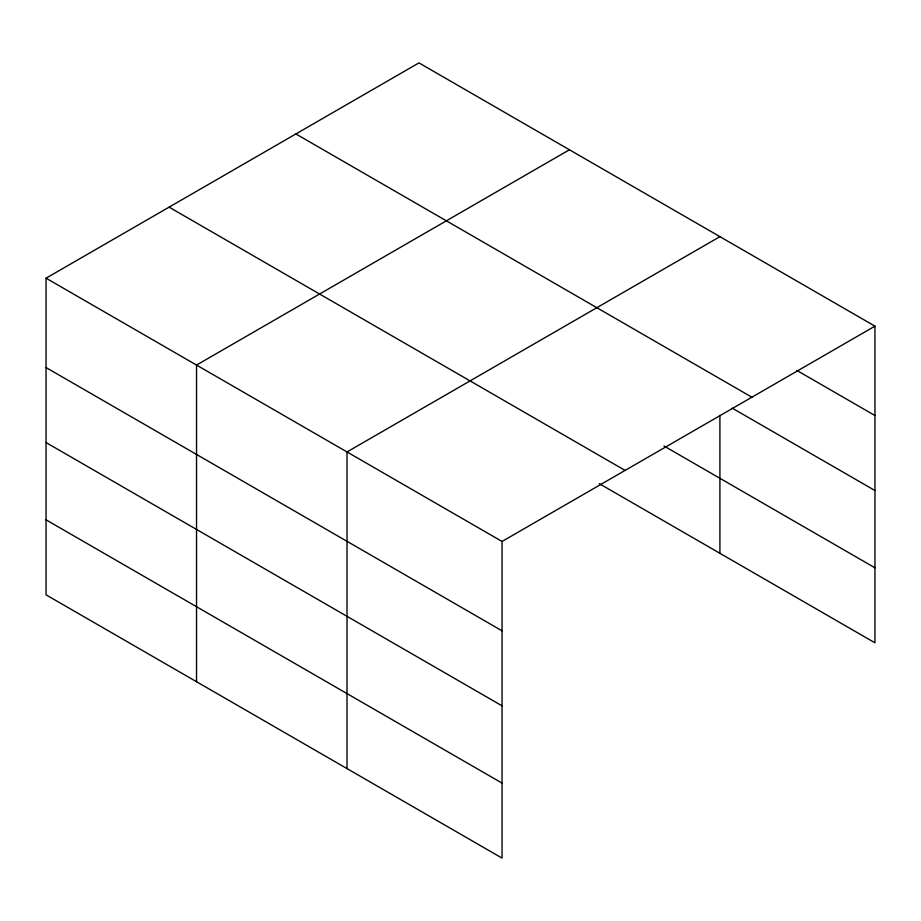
<?xml version="1.0" encoding="UTF-8"?>
<svg xmlns="http://www.w3.org/2000/svg" width="921" height="921" viewBox="0 0 921 921"><rect width="100%" height="100%" fill="white"/><g stroke="black" fill="none" stroke-linecap="round" stroke-linejoin="round"><path stroke-width="1.38" d="M502.049 705.831L502.049 541.456L46.05 278.188L46.05 594.839L502.049 858.107L502.049 705.831L46.05 442.564M599.283 483.652L874.95 642.812L874.95 326.161L418.951 62.893L46.05 278.188M569.431 149.778L196.53 365.073L196.53 681.713M719.911 236.651L347.01 451.946L347.01 768.586M502.049 541.456L874.95 326.161M796.815 370.415L874.95 415.532M295.894 133.948L751.893 397.216M732.31 408.187L874.95 490.536M663.949 445.983L874.95 567.808M169.107 207.144L625.106 470.412M46.05 367.56L502.049 630.827M46.05 519.835L502.049 783.103M719.911 415.336L719.911 553.302"/></g></svg>
